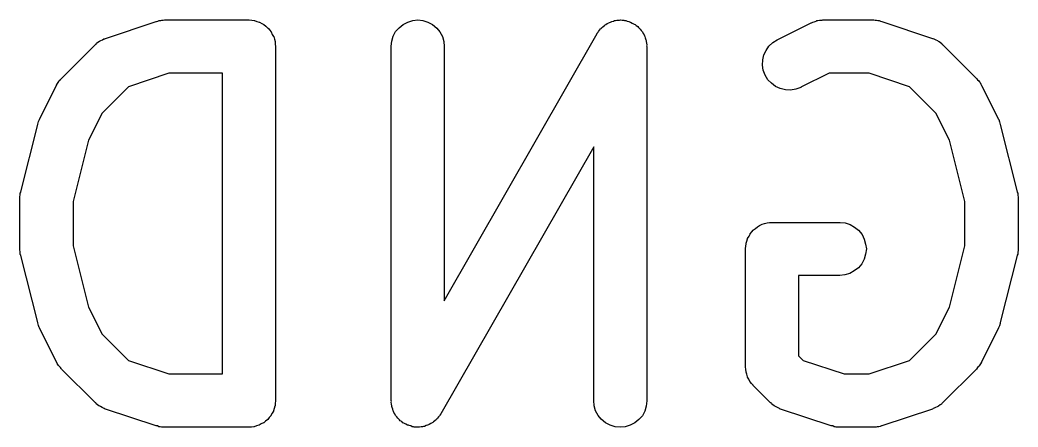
# Model space of a CAD drawing. Extents: x 160.2 to 226.8, y -124.8 to -85.
# Drawn here: x 223.942 to 226.758, y -111.727 to -110.577 of the extents above; entities that cross this region are included whole.
import ezdxf

# ---------------------------------------------------------------- set-up
doc = ezdxf.new("R2010")
doc.units = 0
doc.layers.add('BLACK', color=7, linetype='CONTINUOUS')

msp = doc.modelspace()

# ---------------------------------------------------------------- linework, layer by layer
at = {"layer": 'BLACK', "linetype": 'CONTINUOUS'}
for p, q in [((224.183, -110.629), (224.326, -110.581)), ((224.326, -110.581), (224.327, -110.581)), ((224.327, -110.581), (224.331, -110.58)), ((224.331, -110.58), (224.335, -110.579)), ((224.335, -110.579), (224.339, -110.579)), ((224.339, -110.579), (224.342, -110.578)), ((224.342, -110.578), (224.346, -110.578)), ((224.346, -110.578), (224.35, -110.577)), ((224.35, -110.577), (224.588, -110.577)), ((224.588, -110.577), (224.589, -110.577)), ((224.589, -110.577), (224.589, -110.577)), ((224.589, -110.577), (224.589, -110.577)), ((224.589, -110.577), (224.589, -110.577)), ((224.589, -110.577), (224.596, -110.578)), ((224.596, -110.578), (224.603, -110.579)), ((224.603, -110.579), (224.603, -110.579)), ((224.603, -110.579), (224.604, -110.579)), ((224.604, -110.579), (224.61, -110.581)), ((224.61, -110.581), (224.617, -110.583)), ((224.617, -110.583), (224.617, -110.583)), ((224.617, -110.583), (224.618, -110.583)), ((224.618, -110.583), (224.624, -110.587)), ((225.023, -110.59), (225.036, -110.583)), ((225.036, -110.583), (225.05, -110.579)), ((225.05, -110.579), (225.065, -110.577)), ((225.065, -110.577), (225.079, -110.579)), ((225.079, -110.579), (225.093, -110.583)), ((225.093, -110.583), (225.106, -110.59)), ((225.603, -110.585), (225.605, -110.584)), ((225.605, -110.584), (225.608, -110.583)), ((225.608, -110.583), (225.612, -110.581)), ((225.612, -110.581), (225.617, -110.58)), ((225.617, -110.58), (225.619, -110.579)), ((225.619, -110.579), (225.622, -110.579)), ((225.622, -110.579), (225.626, -110.578)), ((225.626, -110.578), (225.631, -110.578)), ((225.631, -110.578), (225.634, -110.578)), ((225.634, -110.578), (225.636, -110.577)), ((225.636, -110.577), (225.641, -110.578)), ((225.641, -110.578), (225.646, -110.578)), ((225.646, -110.578), (225.648, -110.579)), ((225.648, -110.579), (225.651, -110.579)), ((225.651, -110.579), (225.655, -110.58)), ((225.655, -110.58), (225.66, -110.581)), ((225.66, -110.581), (225.662, -110.582)), ((225.662, -110.582), (225.665, -110.583)), ((225.665, -110.583), (225.669, -110.586)), ((226.175, -110.585), (226.177, -110.584)), ((226.177, -110.584), (226.179, -110.583)), ((226.179, -110.583), (226.183, -110.582)), ((226.183, -110.582), (226.188, -110.58)), ((226.188, -110.58), (226.19, -110.579)), ((226.19, -110.579), (226.193, -110.579)), ((226.193, -110.579), (226.198, -110.578)), ((226.198, -110.578), (226.203, -110.578)), ((226.203, -110.578), (226.205, -110.578)), ((226.205, -110.578), (226.207, -110.577)), ((226.207, -110.577), (226.35, -110.577)), ((226.35, -110.577), (226.351, -110.577)), ((226.351, -110.577), (226.355, -110.578)), ((226.355, -110.578), (226.359, -110.578)), ((226.359, -110.578), (226.362, -110.579)), ((226.362, -110.579), (226.366, -110.579)), ((226.366, -110.579), (226.37, -110.58)), ((226.37, -110.58), (226.374, -110.581)), ((226.374, -110.581), (226.517, -110.629)), ((224.624, -110.587), (224.63, -110.59)), ((224.63, -110.59), (224.63, -110.59)), ((224.63, -110.59), (224.63, -110.59)), ((224.63, -110.59), (224.636, -110.595)), ((224.636, -110.595), (224.641, -110.6)), ((224.641, -110.6), (224.641, -110.6)), ((224.641, -110.6), (224.642, -110.6)), ((224.642, -110.6), (224.646, -110.605)), ((224.646, -110.605), (224.651, -110.611)), ((224.651, -110.611), (224.651, -110.611)), ((224.651, -110.611), (224.651, -110.611)), ((224.651, -110.611), (224.654, -110.618)), ((224.995, -110.623), (225.002, -110.61)), ((225.002, -110.61), (225.012, -110.599)), ((225.012, -110.599), (225.023, -110.59)), ((225.106, -110.59), (225.118, -110.6)), ((225.118, -110.6), (225.127, -110.611)), ((225.127, -110.611), (225.134, -110.624)), ((225.571, -110.614), (225.573, -110.612)), ((225.573, -110.612), (225.574, -110.61)), ((225.574, -110.61), (225.577, -110.606)), ((225.577, -110.606), (225.58, -110.602)), ((225.58, -110.602), (225.582, -110.601)), ((225.582, -110.601), (225.583, -110.599)), ((225.583, -110.599), (225.587, -110.596)), ((225.587, -110.596), (225.591, -110.593)), ((225.591, -110.593), (225.593, -110.591)), ((225.593, -110.591), (225.595, -110.59)), ((225.595, -110.59), (225.599, -110.587)), ((225.599, -110.587), (225.603, -110.585)), ((225.669, -110.586), (225.673, -110.588)), ((225.673, -110.588), (225.675, -110.589)), ((225.675, -110.589), (225.678, -110.59)), ((225.678, -110.59), (225.681, -110.593)), ((225.681, -110.593), (225.685, -110.596)), ((225.685, -110.596), (225.687, -110.598)), ((225.687, -110.598), (225.689, -110.6)), ((225.689, -110.6), (225.692, -110.603)), ((225.692, -110.603), (225.695, -110.607)), ((225.695, -110.607), (225.697, -110.609)), ((225.697, -110.609), (225.698, -110.611)), ((225.698, -110.611), (225.7, -110.615)), ((226.078, -110.633), (226.174, -110.585)), ((226.174, -110.585), (226.175, -110.585)), ((224.158, -110.643), (224.162, -110.64)), ((224.162, -110.64), (224.166, -110.637)), ((224.166, -110.637), (224.168, -110.636)), ((224.168, -110.636), (224.17, -110.635)), ((224.17, -110.635), (224.175, -110.633)), ((224.175, -110.633), (224.179, -110.63)), ((224.179, -110.63), (224.181, -110.63)), ((224.181, -110.63), (224.183, -110.629)), ((224.654, -110.618), (224.657, -110.624)), ((224.657, -110.624), (224.658, -110.624)), ((224.658, -110.624), (224.658, -110.624)), ((224.658, -110.624), (224.66, -110.631)), ((224.66, -110.631), (224.662, -110.638)), ((224.662, -110.638), (224.662, -110.638)), ((224.662, -110.638), (224.662, -110.638)), ((224.662, -110.638), (224.662, -110.645)), ((224.989, -110.651), (224.991, -110.637)), ((224.991, -110.637), (224.995, -110.623)), ((225.134, -110.624), (225.138, -110.638)), ((225.138, -110.638), (225.139, -110.652)), ((225.139, -111.37), (225.571, -110.615)), ((225.571, -110.615), (225.571, -110.614)), ((225.7, -110.615), (225.703, -110.619)), ((225.703, -110.619), (225.704, -110.622)), ((225.704, -110.622), (225.705, -110.624)), ((225.705, -110.624), (225.706, -110.628)), ((225.706, -110.628), (225.708, -110.633)), ((225.708, -110.633), (225.709, -110.635)), ((225.709, -110.635), (225.709, -110.638)), ((225.709, -110.638), (225.71, -110.643)), ((226.066, -110.641), (226.078, -110.633)), ((226.517, -110.629), (226.518, -110.629)), ((226.518, -110.629), (226.52, -110.63)), ((226.52, -110.63), (226.522, -110.631)), ((226.522, -110.631), (226.526, -110.633)), ((226.526, -110.633), (226.531, -110.635)), ((226.531, -110.635), (226.533, -110.637)), ((226.533, -110.637), (226.535, -110.638)), ((226.535, -110.638), (226.539, -110.641)), ((224.059, -110.742), (224.154, -110.647)), ((224.154, -110.647), (224.155, -110.646)), ((224.155, -110.646), (224.157, -110.645)), ((224.157, -110.645), (224.158, -110.643)), ((224.662, -110.645), (224.663, -110.652)), ((224.663, -110.652), (224.663, -111.652)), ((224.989, -110.652), (224.989, -110.651)), ((224.989, -111.652), (224.989, -110.652)), ((225.139, -110.652), (225.139, -111.37)), ((225.71, -110.643), (225.711, -110.647)), ((225.711, -110.647), (225.71, -110.65)), ((225.71, -110.65), (225.711, -110.652)), ((225.711, -110.652), (225.711, -111.652)), ((226.041, -110.676), (226.047, -110.663)), ((226.047, -110.663), (226.055, -110.651)), ((226.055, -110.651), (226.066, -110.641)), ((226.539, -110.641), (226.543, -110.644)), ((226.543, -110.644), (226.544, -110.646)), ((226.544, -110.646), (226.546, -110.647)), ((226.546, -110.647), (226.641, -110.742)), ((226.037, -110.705), (226.038, -110.69)), ((226.038, -110.69), (226.041, -110.676)), ((226.039, -110.719), (226.037, -110.705)), ((226.045, -110.733), (226.039, -110.719)), ((224.05, -110.754), (224.052, -110.751)), ((224.052, -110.751), (224.053, -110.748)), ((224.053, -110.748), (224.056, -110.745)), ((224.056, -110.745), (224.059, -110.742)), ((224.362, -110.727), (224.248, -110.766)), ((224.513, -110.727), (224.362, -110.727)), ((224.513, -111.577), (224.513, -110.727)), ((226.052, -110.746), (226.045, -110.733)), ((226.062, -110.756), (226.052, -110.746)), ((226.225, -110.727), (226.145, -110.767)), ((226.338, -110.727), (226.225, -110.727)), ((226.452, -110.766), (226.338, -110.727)), ((226.641, -110.742), (226.642, -110.743)), ((226.642, -110.743), (226.644, -110.746)), ((226.644, -110.746), (226.647, -110.749)), ((226.647, -110.749), (226.649, -110.752)), ((226.649, -110.752), (226.651, -110.754)), ((223.997, -110.857), (224.045, -110.762)), ((224.045, -110.761), (224.048, -110.757)), ((224.045, -110.762), (224.045, -110.761)), ((224.048, -110.757), (224.05, -110.754)), ((224.248, -110.766), (224.174, -110.84)), ((226.074, -110.765), (226.062, -110.756)), ((226.087, -110.771), (226.074, -110.765)), ((226.102, -110.774), (226.087, -110.771)), ((226.116, -110.775), (226.102, -110.774)), ((226.131, -110.773), (226.116, -110.775)), ((226.145, -110.768), (226.131, -110.773)), ((226.145, -110.767), (226.145, -110.768)), ((226.526, -110.84), (226.452, -110.766)), ((226.651, -110.754), (226.653, -110.758)), ((226.653, -110.758), (226.655, -110.762)), ((226.655, -110.762), (226.703, -110.857)), ((223.992, -110.871), (223.994, -110.864)), ((223.994, -110.864), (223.997, -110.858)), ((223.997, -110.858), (223.997, -110.857)), ((223.997, -110.857), (223.997, -110.857)), ((224.174, -110.84), (224.135, -110.917)), ((226.565, -110.917), (226.526, -110.84)), ((226.703, -110.857), (226.703, -110.858)), ((226.703, -110.858), (226.703, -110.858)), ((226.703, -110.858), (226.704, -110.858)), ((226.704, -110.858), (226.706, -110.865)), ((226.706, -110.865), (226.708, -110.872)), ((223.944, -111.063), (223.992, -110.872)), ((223.992, -110.872), (223.992, -110.871)), ((223.992, -110.871), (223.992, -110.871)), ((223.992, -110.871), (223.992, -110.871)), ((226.708, -110.872), (226.708, -110.872)), ((226.708, -110.872), (226.708, -110.872)), ((226.708, -110.872), (226.756, -111.063)), ((224.135, -110.917), (224.092, -111.09)), ((226.608, -111.09), (226.565, -110.917)), ((225.561, -110.935), (225.129, -111.69)), ((225.561, -111.652), (225.561, -110.935)), ((223.944, -111.064), (223.944, -111.063)), ((226.756, -111.063), (226.756, -111.064)), ((223.942, -111.077), (223.943, -111.071)), ((223.942, -111.079), (223.942, -111.077)), ((223.942, -111.08), (223.942, -111.079)), ((223.942, -111.081), (223.942, -111.08)), ((223.942, -111.224), (223.942, -111.081)), ((223.943, -111.065), (223.944, -111.064)), ((223.943, -111.071), (223.943, -111.065)), ((224.092, -111.09), (224.092, -111.215)), ((226.608, -111.215), (226.608, -111.09)), ((226.756, -111.064), (226.757, -111.065)), ((226.757, -111.065), (226.757, -111.066)), ((226.757, -111.066), (226.757, -111.072)), ((226.757, -111.072), (226.758, -111.078)), ((226.758, -111.078), (226.758, -111.08)), ((226.758, -111.08), (226.758, -111.081)), ((226.758, -111.081), (226.758, -111.224)), ((226.007, -111.176), (226.011, -111.171)), ((226.011, -111.171), (226.012, -111.17)), ((226.012, -111.17), (226.017, -111.166)), ((226.012, -111.17), (226.012, -111.17)), ((226.017, -111.166), (226.023, -111.161)), ((226.023, -111.161), (226.029, -111.158)), ((226.023, -111.161), (226.023, -111.161)), ((226.023, -111.161), (226.023, -111.161)), ((226.029, -111.158), (226.036, -111.154)), ((226.036, -111.154), (226.043, -111.152)), ((226.036, -111.154), (226.036, -111.154)), ((226.036, -111.154), (226.036, -111.154)), ((226.043, -111.152), (226.05, -111.15)), ((226.05, -111.15), (226.057, -111.149)), ((226.05, -111.15), (226.05, -111.15)), ((226.05, -111.15), (226.05, -111.15)), ((226.057, -111.149), (226.064, -111.149)), ((226.064, -111.149), (226.255, -111.149)), ((226.255, -111.149), (226.256, -111.149)), ((226.256, -111.149), (226.27, -111.15)), ((226.27, -111.15), (226.284, -111.155)), ((226.284, -111.155), (226.297, -111.162)), ((226.297, -111.162), (226.308, -111.171)), ((226.308, -111.171), (226.318, -111.183)), ((225.991, -111.208), (225.993, -111.202)), ((225.993, -111.202), (225.995, -111.195)), ((225.995, -111.194), (225.999, -111.188)), ((225.995, -111.195), (225.995, -111.194)), ((225.995, -111.195), (225.995, -111.195)), ((225.999, -111.188), (226.002, -111.182)), ((226.002, -111.181), (226.007, -111.176)), ((226.002, -111.182), (226.002, -111.181)), ((226.002, -111.182), (226.002, -111.182)), ((226.318, -111.183), (226.324, -111.196)), ((226.324, -111.196), (226.328, -111.21)), ((223.942, -111.225), (223.942, -111.224)), ((223.942, -111.226), (223.942, -111.225)), ((223.943, -111.232), (223.942, -111.226)), ((223.943, -111.238), (223.943, -111.232)), ((224.092, -111.215), (224.135, -111.388)), ((225.989, -111.223), (225.99, -111.216)), ((225.989, -111.224), (225.989, -111.223)), ((225.989, -111.223), (225.989, -111.223)), ((225.989, -111.223), (225.989, -111.223)), ((225.989, -111.223), (225.989, -111.223)), ((225.989, -111.557), (225.989, -111.224)), ((225.99, -111.216), (225.991, -111.209)), ((225.991, -111.209), (225.991, -111.208)), ((225.991, -111.208), (225.991, -111.208)), ((226.328, -111.21), (226.33, -111.224)), ((226.33, -111.224), (226.328, -111.239)), ((226.565, -111.388), (226.608, -111.215)), ((226.758, -111.228), (226.757, -111.233)), ((226.758, -111.224), (226.758, -111.225)), ((226.758, -111.225), (226.758, -111.226)), ((226.758, -111.226), (226.758, -111.228)), ((223.943, -111.24), (223.943, -111.238)), ((223.944, -111.241), (223.943, -111.24)), ((223.944, -111.242), (223.944, -111.241)), ((223.992, -111.432), (223.944, -111.242)), ((226.324, -111.253), (226.317, -111.266)), ((226.328, -111.239), (226.324, -111.253)), ((226.756, -111.242), (226.708, -111.432)), ((226.757, -111.239), (226.756, -111.241)), ((226.756, -111.241), (226.756, -111.242)), ((226.757, -111.233), (226.757, -111.239)), ((226.296, -111.286), (226.283, -111.293)), ((226.308, -111.277), (226.296, -111.286)), ((226.317, -111.266), (226.308, -111.277)), ((226.255, -111.299), (226.139, -111.299)), ((226.139, -111.299), (226.139, -111.526)), ((226.269, -111.297), (226.255, -111.299)), ((226.283, -111.293), (226.269, -111.297)), ((224.135, -111.388), (224.174, -111.465)), ((226.526, -111.465), (226.565, -111.388)), ((223.992, -111.433), (223.992, -111.432)), ((223.994, -111.44), (223.992, -111.433)), ((223.992, -111.433), (223.992, -111.433)), ((223.996, -111.446), (223.994, -111.44)), ((223.997, -111.447), (223.996, -111.446)), ((223.997, -111.448), (223.997, -111.447)), ((223.997, -111.447), (223.997, -111.447)), ((224.045, -111.543), (223.997, -111.448)), ((226.703, -111.448), (226.655, -111.543)), ((226.706, -111.441), (226.703, -111.447)), ((226.703, -111.447), (226.703, -111.448)), ((226.703, -111.448), (226.703, -111.448)), ((226.708, -111.434), (226.706, -111.441)), ((226.708, -111.432), (226.708, -111.433)), ((226.708, -111.433), (226.708, -111.434)), ((226.708, -111.434), (226.708, -111.434)), ((224.174, -111.465), (224.248, -111.539)), ((226.452, -111.539), (226.526, -111.465)), ((224.248, -111.539), (224.362, -111.577)), ((226.139, -111.526), (226.152, -111.539)), ((226.152, -111.539), (226.267, -111.577)), ((226.338, -111.577), (226.452, -111.539)), ((224.047, -111.547), (224.045, -111.543)), ((224.049, -111.55), (224.047, -111.547)), ((224.051, -111.553), (224.049, -111.55)), ((224.053, -111.555), (224.051, -111.553)), ((224.056, -111.559), (224.053, -111.555)), ((224.058, -111.562), (224.056, -111.559)), ((224.059, -111.563), (224.058, -111.562)), ((224.154, -111.658), (224.059, -111.563)), ((225.99, -111.564), (225.989, -111.557)), ((225.991, -111.571), (225.99, -111.564)), ((226.641, -111.563), (226.546, -111.658)), ((226.644, -111.559), (226.641, -111.563)), ((226.647, -111.556), (226.644, -111.559)), ((226.648, -111.554), (226.647, -111.556)), ((226.65, -111.551), (226.648, -111.554)), ((226.652, -111.548), (226.65, -111.551)), ((226.655, -111.544), (226.652, -111.548)), ((226.655, -111.543), (226.655, -111.544)), ((224.362, -111.577), (224.513, -111.577)), ((225.991, -111.572), (225.991, -111.571)), ((225.991, -111.571), (225.991, -111.571)), ((225.993, -111.578), (225.991, -111.572)), ((225.995, -111.585), (225.993, -111.578)), ((225.995, -111.586), (225.995, -111.585)), ((225.995, -111.585), (225.995, -111.585)), ((225.998, -111.592), (225.995, -111.586)), ((226.001, -111.598), (225.998, -111.592)), ((226.002, -111.598), (226.001, -111.598)), ((226.002, -111.599), (226.002, -111.598)), ((226.267, -111.577), (226.338, -111.577)), ((226.006, -111.604), (226.002, -111.599)), ((226.011, -111.609), (226.006, -111.604)), ((226.011, -111.61), (226.011, -111.609)), ((226.059, -111.658), (226.011, -111.61)), ((226.011, -111.61), (226.011, -111.61)), ((226.011, -111.61), (226.011, -111.61)), ((226.011, -111.61), (226.011, -111.61)), ((224.663, -111.653), (224.662, -111.66)), ((224.663, -111.652), (224.663, -111.653)), ((224.663, -111.653), (224.663, -111.653)), ((224.663, -111.653), (224.663, -111.653)), ((224.663, -111.653), (224.663, -111.653)), ((224.99, -111.655), (224.989, -111.652)), ((225.562, -111.667), (225.561, -111.652)), ((225.711, -111.653), (225.709, -111.668)), ((225.711, -111.652), (225.711, -111.653)), ((224.156, -111.659), (224.154, -111.658)), ((224.157, -111.661), (224.156, -111.659)), ((224.161, -111.664), (224.157, -111.661)), ((224.165, -111.667), (224.161, -111.664)), ((224.167, -111.668), (224.165, -111.667)), ((224.169, -111.669), (224.167, -111.668)), ((224.174, -111.672), (224.169, -111.669)), ((224.178, -111.674), (224.174, -111.672)), ((224.18, -111.675), (224.178, -111.674)), ((224.182, -111.676), (224.18, -111.675)), ((224.183, -111.676), (224.182, -111.676)), ((224.326, -111.724), (224.183, -111.676)), ((224.657, -111.682), (224.654, -111.688)), ((224.659, -111.675), (224.657, -111.681)), ((224.657, -111.681), (224.657, -111.682)), ((224.657, -111.682), (224.657, -111.682)), ((224.661, -111.668), (224.659, -111.675)), ((224.662, -111.667), (224.661, -111.668)), ((224.661, -111.668), (224.661, -111.668)), ((224.662, -111.66), (224.662, -111.667)), ((224.989, -111.657), (224.99, -111.655)), ((224.99, -111.662), (224.989, -111.657)), ((224.991, -111.667), (224.99, -111.662)), ((224.991, -111.669), (224.991, -111.667)), ((224.992, -111.672), (224.991, -111.669)), ((224.994, -111.676), (224.992, -111.672)), ((224.995, -111.681), (224.994, -111.676)), ((224.996, -111.683), (224.995, -111.681)), ((225.566, -111.681), (225.562, -111.667)), ((225.573, -111.694), (225.566, -111.681)), ((225.705, -111.682), (225.698, -111.695)), ((225.709, -111.668), (225.705, -111.682)), ((226.061, -111.659), (226.059, -111.658)), ((226.062, -111.661), (226.061, -111.659)), ((226.066, -111.664), (226.062, -111.661)), ((226.07, -111.667), (226.066, -111.664)), ((226.072, -111.668), (226.07, -111.667)), ((226.074, -111.669), (226.072, -111.668)), ((226.079, -111.672), (226.074, -111.669)), ((226.083, -111.674), (226.079, -111.672)), ((226.085, -111.675), (226.083, -111.674)), ((226.087, -111.676), (226.085, -111.675)), ((226.088, -111.676), (226.087, -111.676)), ((226.231, -111.724), (226.088, -111.676)), ((226.517, -111.676), (226.374, -111.724)), ((226.519, -111.675), (226.517, -111.676)), ((226.521, -111.674), (226.519, -111.675)), ((226.525, -111.672), (226.521, -111.674)), ((226.53, -111.67), (226.525, -111.672)), ((226.532, -111.669), (226.53, -111.67)), ((226.534, -111.668), (226.532, -111.669)), ((226.538, -111.664), (226.534, -111.668)), ((226.542, -111.662), (226.538, -111.664)), ((226.543, -111.66), (226.542, -111.662)), ((226.545, -111.659), (226.543, -111.66)), ((226.546, -111.658), (226.545, -111.659)), ((224.635, -111.71), (224.63, -111.715)), ((224.641, -111.706), (224.635, -111.71)), ((224.645, -111.7), (224.641, -111.706)), ((224.641, -111.706), (224.641, -111.706)), ((224.641, -111.706), (224.641, -111.706)), ((224.65, -111.695), (224.645, -111.7)), ((224.654, -111.688), (224.65, -111.694)), ((224.65, -111.694), (224.65, -111.695)), ((224.65, -111.695), (224.65, -111.695)), ((224.997, -111.686), (224.996, -111.683)), ((225, -111.69), (224.997, -111.686)), ((225.002, -111.694), (225, -111.69)), ((225.003, -111.696), (225.002, -111.694)), ((225.005, -111.698), (225.003, -111.696)), ((225.008, -111.702), (225.005, -111.698)), ((225.011, -111.705), (225.008, -111.702)), ((225.013, -111.707), (225.011, -111.705)), ((225.015, -111.709), (225.013, -111.707)), ((225.019, -111.711), (225.015, -111.709)), ((225.113, -111.709), (225.109, -111.712)), ((225.117, -111.706), (225.113, -111.709)), ((225.118, -111.704), (225.117, -111.706)), ((225.12, -111.702), (225.118, -111.704)), ((225.123, -111.698), (225.12, -111.702)), ((225.126, -111.695), (225.123, -111.698)), ((225.127, -111.693), (225.126, -111.695)), ((225.129, -111.69), (225.127, -111.693)), ((225.129, -111.69), (225.129, -111.69)), ((225.582, -111.705), (225.573, -111.694)), ((225.594, -111.715), (225.582, -111.705)), ((225.688, -111.706), (225.677, -111.715)), ((225.698, -111.695), (225.688, -111.706)), ((224.33, -111.724), (224.326, -111.724)), ((224.334, -111.726), (224.33, -111.724)), ((224.338, -111.726), (224.334, -111.726)), ((224.341, -111.727), (224.338, -111.726)), ((224.345, -111.727), (224.341, -111.727)), ((224.349, -111.727), (224.345, -111.727)), ((224.35, -111.727), (224.349, -111.727)), ((224.588, -111.727), (224.35, -111.727)), ((224.595, -111.727), (224.588, -111.727)), ((224.602, -111.726), (224.595, -111.727)), ((224.603, -111.726), (224.602, -111.726)), ((224.602, -111.726), (224.602, -111.726)), ((224.609, -111.724), (224.603, -111.726)), ((224.616, -111.722), (224.609, -111.724)), ((224.617, -111.722), (224.616, -111.722)), ((224.616, -111.722), (224.616, -111.722)), ((224.623, -111.718), (224.617, -111.722)), ((224.629, -111.715), (224.623, -111.718)), ((224.63, -111.715), (224.629, -111.715)), ((224.629, -111.715), (224.629, -111.715)), ((225.022, -111.715), (225.019, -111.711)), ((225.025, -111.716), (225.022, -111.715)), ((225.027, -111.717), (225.025, -111.716)), ((225.031, -111.719), (225.027, -111.717)), ((225.035, -111.722), (225.031, -111.719)), ((225.038, -111.722), (225.035, -111.722)), ((225.04, -111.723), (225.038, -111.722)), ((225.045, -111.724), (225.04, -111.723)), ((225.049, -111.726), (225.045, -111.724)), ((225.052, -111.726), (225.049, -111.726)), ((225.054, -111.727), (225.052, -111.726)), ((225.059, -111.727), (225.054, -111.727)), ((225.064, -111.727), (225.059, -111.727)), ((225.066, -111.727), (225.064, -111.727)), ((225.069, -111.727), (225.066, -111.727)), ((225.074, -111.726), (225.069, -111.727)), ((225.078, -111.726), (225.074, -111.726)), ((225.081, -111.725), (225.078, -111.726)), ((225.083, -111.725), (225.081, -111.725)), ((225.088, -111.723), (225.083, -111.725)), ((225.092, -111.722), (225.088, -111.723)), ((225.095, -111.721), (225.092, -111.722)), ((225.097, -111.72), (225.095, -111.721)), ((225.101, -111.717), (225.097, -111.72)), ((225.105, -111.715), (225.101, -111.717)), ((225.107, -111.714), (225.105, -111.715)), ((225.109, -111.712), (225.107, -111.714)), ((225.607, -111.722), (225.594, -111.715)), ((225.621, -111.726), (225.607, -111.722)), ((225.635, -111.727), (225.621, -111.726)), ((225.65, -111.726), (225.635, -111.727)), ((225.664, -111.722), (225.65, -111.726)), ((225.677, -111.715), (225.664, -111.722)), ((226.235, -111.724), (226.231, -111.724)), ((226.239, -111.726), (226.235, -111.724)), ((226.242, -111.726), (226.239, -111.726)), ((226.245, -111.727), (226.242, -111.726)), ((226.25, -111.727), (226.245, -111.727)), ((226.254, -111.727), (226.25, -111.727)), ((226.255, -111.727), (226.254, -111.727)), ((226.35, -111.727), (226.255, -111.727)), ((226.354, -111.727), (226.35, -111.727)), ((226.358, -111.727), (226.354, -111.727)), ((226.361, -111.726), (226.358, -111.727)), ((226.365, -111.726), (226.361, -111.726)), ((226.369, -111.725), (226.365, -111.726)), ((226.373, -111.724), (226.369, -111.725)), ((226.374, -111.724), (226.373, -111.724))]:
    msp.add_line(p, q, dxfattribs=at)

doc.saveas('drawing.dxf')
